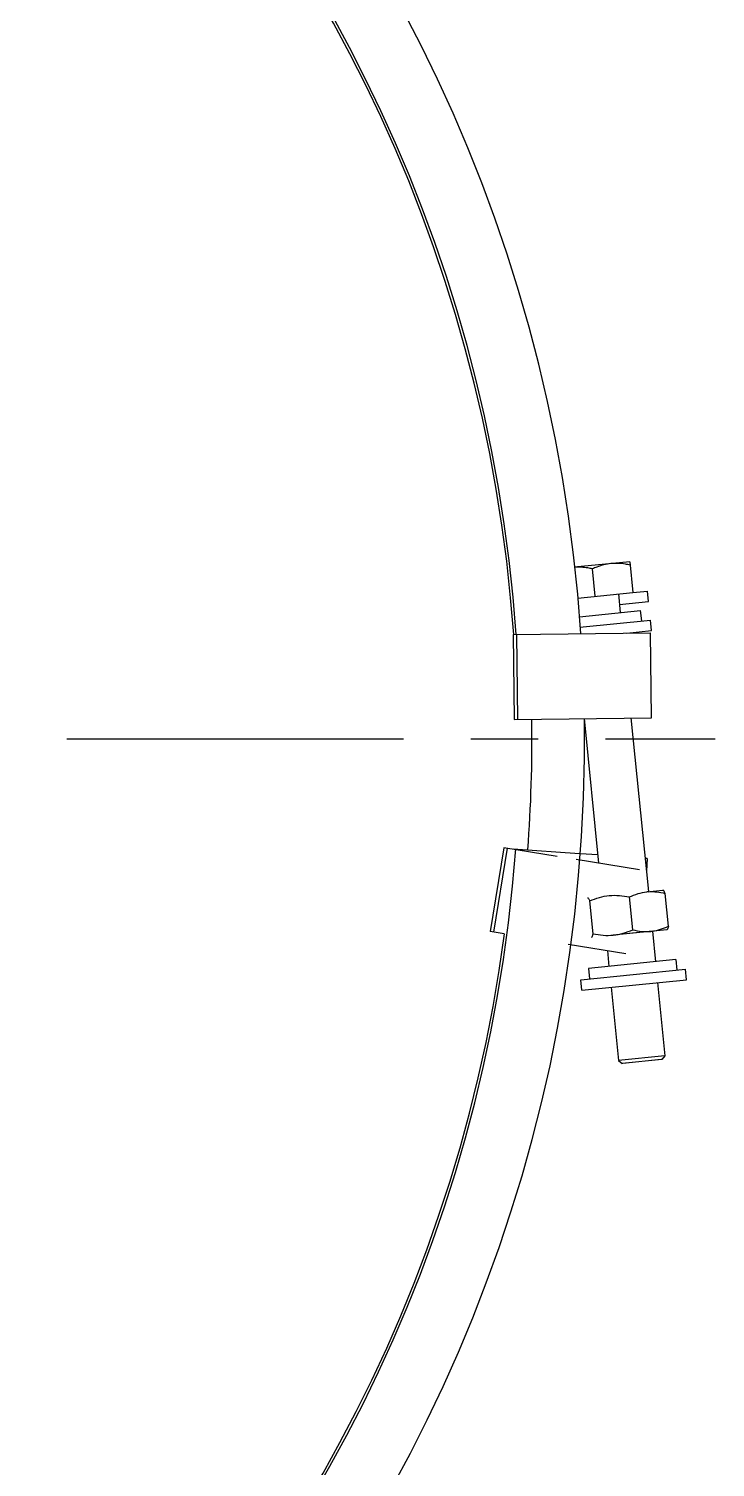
# Model space of a CAD drawing. Header units: millimetres. Extents: x 324 to 7054, y -67 to 2159.
# Drawn here: x 3111.5 to 3229, y 1387.4 to 1633.5 of the extents above; entities that cross this region are included whole.
import ezdxf

# ---------------------------------------------------------------- set-up
doc = ezdxf.new("R2010")
doc.units = ezdxf.units.MM
doc.header["$LTSCALE"] = 153.67
doc.linetypes.add('CENTER', pattern=[0.6, 0.375, -0.075, 0.075, -0.075])
doc.layers.get('0').update_dxf_attribs({"linetype": 'CONTINUOUS'})
doc.layers.add('00_BUW_DATUM', color=7, linetype='CONTINUOUS')
doc.layers.add('02___PRT_ALL_AXES', color=7, linetype='CONTINUOUS')

msp = doc.modelspace()

# ---------------------------------------------------------------- linework, layer by layer
at = {"linetype": 'Continuous'}
for p, q in [((3205.49001, 1536.07345), (3214.91875, 1537.0231)), ((3212.43149, 1536.77259), (3212.75216, 1533.5887)), ((3194.4179, 1529.83008), (3217.91437, 1530.13791)), ((3194.4179, 1529.83008), (3194.60838, 1515.29133)), ((3194.99258, 1529.83761), (3195.18305, 1515.29886)), ((3215.60034, 1530.25734), (3215.6154, 1530.1078)), ((3218.10485, 1515.59916), (3217.91437, 1530.13791)), ((3194.60838, 1515.29133), (3218.10485, 1515.59916)), ((3206.53941, 1515.44169), (3209.0289, 1490.72422)), ((3214.56869, 1515.55283), (3217.56097, 1485.84334)), ((3192.82904, 1493.36256), (3190.49182, 1479.01164)), ((3193.39629, 1493.27018), (3191.05907, 1478.91926)), ((3201.95154, 1491.87686), (3192.82904, 1493.36256)), ((3208.88841, 1492.1191), (3205.9016, 1492.34103)), ((3217.36847, 1491.48902), (3216.98951, 1491.51717)), ((3217.36847, 1491.48902), (3217.20879, 1489.33999)), ((3216.02196, 1489.58533), (3205.18397, 1491.35042)), ((3192.89073, 1478.62095), (3190.49182, 1479.01164)), ((3203.82554, 1476.84009), (3213.68474, 1475.2344)), ((3218.24371, 1479.06455), (3214.24289, 1478.66159)), ((3218.2424, 1479.07757), (3218.76752, 1473.86384)), ((3210.53738, 1475.74698), (3210.80779, 1473.06216)), ((3211.16855, 1469.48027), (3212.4285, 1456.97059)), ((3219.12828, 1470.28195), (3220.38823, 1457.77227)), ((3219.75418, 1457.10538), (3213.18272, 1456.44351)), ((3219.85137, 1457.11517), (3219.75418, 1457.10538)), ((3213.18272, 1456.44351), (3213.0856, 1456.43373))]:
    msp.add_line(p, q, dxfattribs=at)
at = {"linetype": 'CENTER'}
msp.add_line((2657, 1511.97699), (3229, 1511.97699), dxfattribs=at)
at = {"layer": '00_BUW_DATUM', "linetype": 'Continuous'}
for p, q in [((3214.38779, 1542.29644), (3204.87776, 1541.3386)), ((3208.45132, 1536.37171), (3207.97838, 1541.06739)), ((3214.38779, 1542.29644), (3214.91875, 1537.0231)), ((3214.91875, 1537.0231), (3217.40632, 1537.27365)), ((3217.5867, 1535.48271), (3217.40632, 1537.27365)), ((3205.76964, 1532.88543), (3216.23454, 1533.93944)), ((3212.61187, 1534.98164), (3217.5867, 1535.48271)), ((3216.41492, 1532.1485), (3216.23454, 1533.93944)), ((3205.79608, 1531.07898), (3217.90737, 1532.29881)), ((3218.08775, 1530.50788), (3217.90737, 1532.29881)), ((3213.89129, 1530.08521), (3218.08775, 1530.50788)), ((3208.10027, 1478.63957), (3207.53519, 1484.25008)), ((3214.87801, 1479.32221), (3214.31293, 1484.93271)), ((3217.3068, 1485.81774), (3220.04838, 1486.09388)), ((3220.07631, 1486.08215), (3220.04829, 1486.09477)), ((3220.0764, 1486.08126), (3220.04838, 1486.09388)), ((3220.9821, 1479.937), (3220.41702, 1485.54751)), ((3220.72982, 1479.32811), (3211.54732, 1478.40326)), ((3220.72982, 1479.32811), (3220.75475, 1479.34606)), ((3222.2499, 1474.21458), (3207.32541, 1472.71142)), ((3222.2499, 1474.21458), (3222.43028, 1472.42364)), ((3206.01334, 1470.77016), (3223.92273, 1472.57396)), ((3207.32541, 1472.71142), (3207.50579, 1470.92048)), ((3224.10311, 1470.78302), (3223.92273, 1472.57396)), ((3206.19372, 1468.97922), (3206.01334, 1470.77016)), ((3206.19372, 1468.97922), (3224.10311, 1470.78302)), ((3220.38823, 1457.77227), (3212.4285, 1456.97059)), ((3212.4285, 1456.97059), (3213.0856, 1456.43373)), ((3219.85137, 1457.11517), (3213.0856, 1456.43373)), ((3220.38823, 1457.77227), (3219.85137, 1457.11517))]:
    msp.add_line(p, q, dxfattribs=at)
for centre, radius, start, end in [((3218.06129, 1478.3239), 7.53173, 93.8076303, 95.7492644), ((3217.2332, 1486.54567), 7.53163, 275.7534464, 277.6911368)]:
    msp.add_arc(centre, radius, start, end, dxfattribs=at)
for points, knots in [([(3207.97838, 1541.06739), (3207.7231, 1541.12485), (3206.70428, 1541.32749), (3205.65344, 1541.39668), (3204.87814, 1541.33643)], [0, 0, 0, 0, 0.251772227, 1, 1, 1, 1]), ([(3211.15392, 1541.97072), (3210.33293, 1541.88804), (3209.24898, 1541.60612), (3208.23182, 1541.18122), (3207.97838, 1541.06739)], [0, 0, 0, 0, 0.748108132, 1, 1, 1, 1]), ([(3214.44581, 1541.71879), (3214.17476, 1541.77979), (3213.0933, 1541.99331), (3211.97491, 1542.05341), (3211.15392, 1541.97072)], [0, 0, 0, 0, 0.251891834, 1, 1, 1, 1]), ([(3207.14019, 1484.79379), (3207.1716, 1484.79695), (3207.22547, 1484.77147), (3207.28128, 1484.71553), (3207.35208, 1484.62314), (3207.43892, 1484.46651), (3207.50196, 1484.32796), (3207.53519, 1484.25008)], [0, 0, 0, 0, 0.136070578, 0.229663325, 0.344129157, 0.63497117, 1, 1, 1, 1]), ([(3207.53519, 1484.25008), (3208.06663, 1484.48), (3209.15246, 1484.8844), (3210.29261, 1485.11129), (3210.86588, 1485.16903)], [0, 0, 0, 0, 0.501243437, 1, 1, 1, 1]), ([(3210.86588, 1485.16903), (3211.43916, 1485.22677), (3212.60165, 1485.23179), (3213.74631, 1485.05204), (3214.31293, 1484.93271)], [0, 0, 0, 0, 0.498756535, 1, 1, 1, 1]), ([(3214.31293, 1484.93271), (3214.78804, 1485.15631), (3215.75996, 1485.549), (3216.79001, 1485.76569), (3217.3068, 1485.81774)], [0, 0, 0, 0, 0.502727875, 1, 1, 1, 1]), ([(3217.56113, 1485.839), (3218.03744, 1485.87072), (3219.00273, 1485.84128), (3219.94835, 1485.66176), (3220.41702, 1485.54751)], [0, 0, 0, 0, 0.497383504, 1, 1, 1, 1]), ([(3220.41702, 1485.54751), (3220.36474, 1485.67004), (3220.28956, 1485.83565), (3220.16859, 1486.01157), (3220.10691, 1486.06752), (3220.0764, 1486.08125)], [0, 0, 0, 0, 0.623107946, 0.843466501, 1, 1, 1, 1]), ([(3211.54732, 1478.40326), (3212.12059, 1478.461), (3213.26074, 1478.68789), (3214.34656, 1479.09228), (3214.87801, 1479.32221)], [0, 0, 0, 0, 0.498756577, 1, 1, 1, 1]), ([(3214.87801, 1479.32221), (3215.38817, 1479.19784), (3216.41887, 1479.00685), (3217.47144, 1478.99992), (3217.98823, 1479.05197)], [0, 0, 0, 0, 0.502727805, 1, 1, 1, 1]), ([(3218.24118, 1479.08179), (3218.71434, 1479.14567), (3219.65455, 1479.36701), (3220.54555, 1479.73155), (3220.9821, 1479.937)], [0, 0, 0, 0, 0.497383181, 1, 1, 1, 1]), ([(3220.9821, 1479.937), (3220.9553, 1479.80651), (3220.91466, 1479.62924), (3220.8312, 1479.43273), (3220.78192, 1479.36561), (3220.75475, 1479.34606)], [0, 0, 0, 0, 0.623107174, 0.843465883, 1, 1, 1, 1]), ([(3207.82162, 1478.02802), (3207.85303, 1478.03118), (3207.90074, 1478.0669), (3207.94427, 1478.13284), (3207.99523, 1478.23749), (3208.04909, 1478.40829), (3208.08324, 1478.55663), (3208.10027, 1478.63957)], [0, 0, 0, 0, 0.136070542, 0.229662976, 0.344128564, 0.634970533, 1, 1, 1, 1]), ([(3208.10027, 1478.63957), (3208.66689, 1478.52024), (3209.81155, 1478.34049), (3210.97404, 1478.34552), (3211.54732, 1478.40326)], [0, 0, 0, 0, 0.501243479, 1, 1, 1, 1])]:
    msp.add_open_spline(points, degree=3, knots=knots, dxfattribs=at)
at = {"layer": '02___PRT_ALL_AXES', "linetype": 'Continuous'}
msp.add_line((3194.43321, 1493.19316), (3205.77318, 1492.35057), dxfattribs=at)
for radius, start, end in [(265, 3.8986667, 0.7518154), (253.93856, 4.0327382, 355.7506044), (253.5, 4.0393794, 352.4380724), (256, 355.7500878, 0.7528077), (253.5, 355.7300786, 355.7506044)]:
    msp.add_arc((2941.63009, 1511.97699), radius, start, end, dxfattribs=at)

doc.saveas('drawing.dxf')
